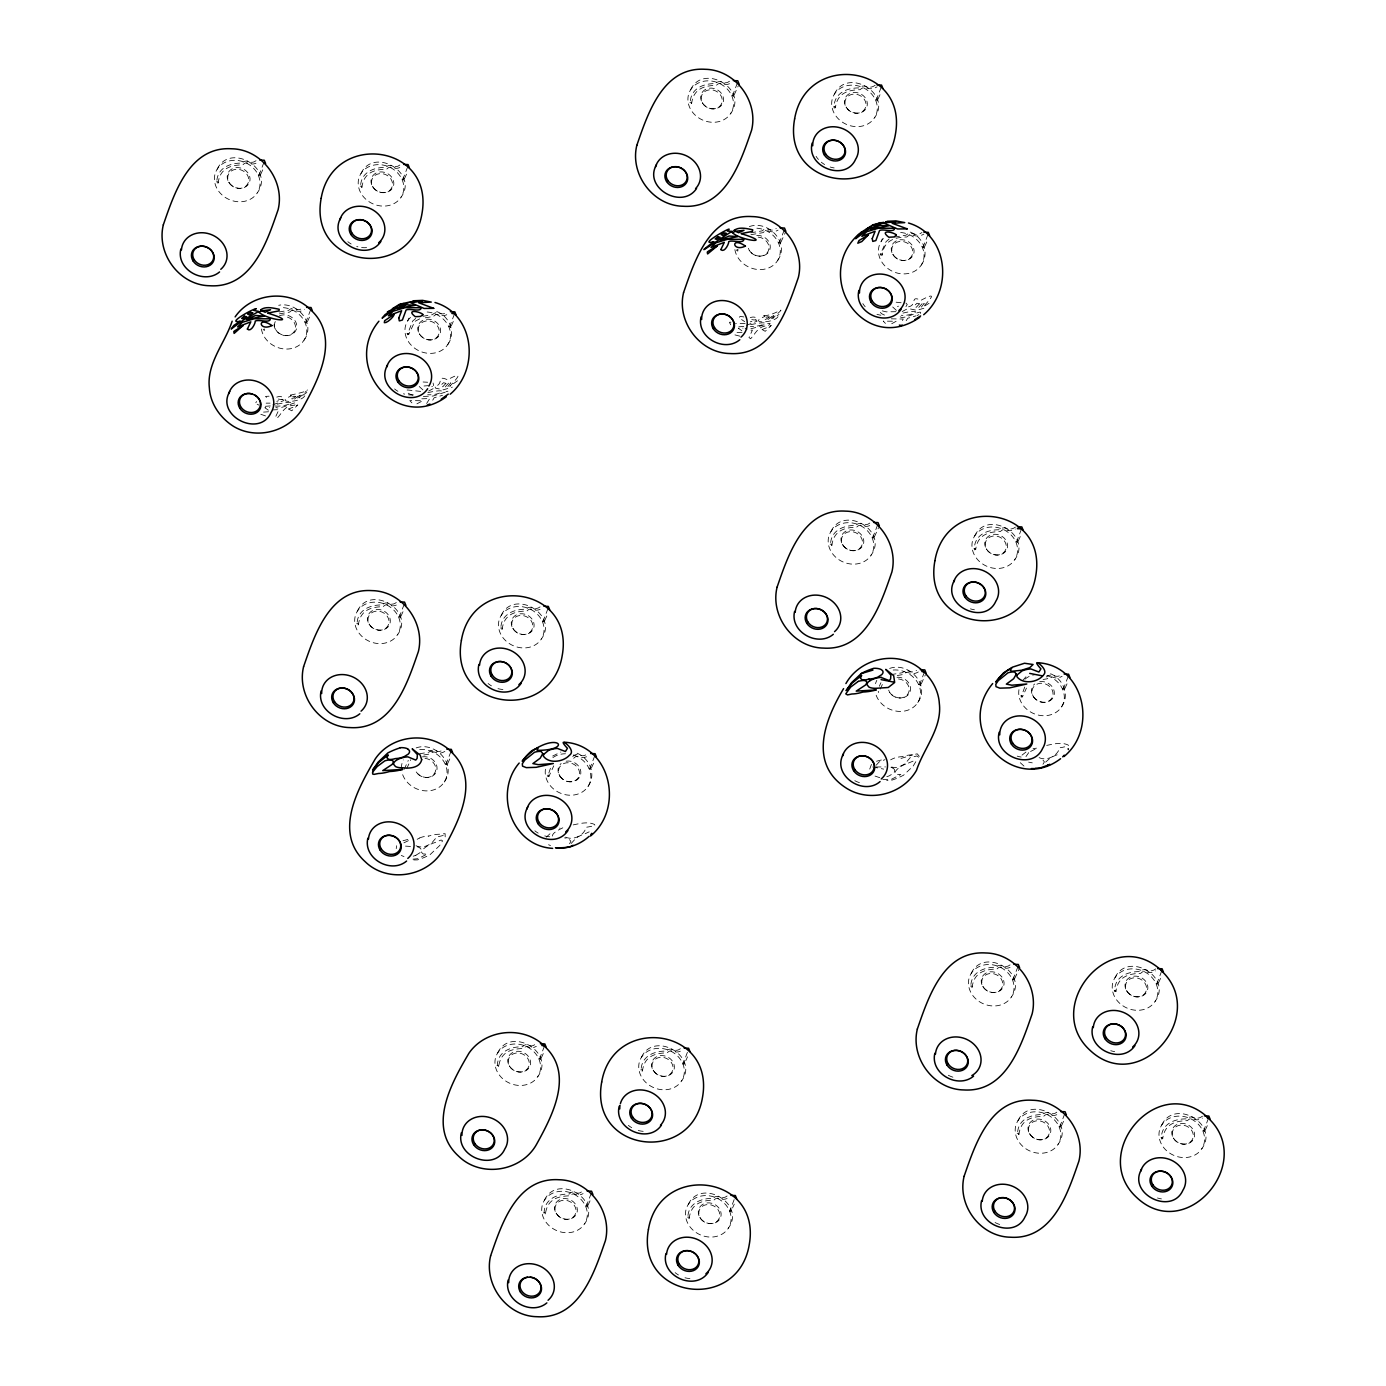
<?xml version="1.0" encoding="UTF-8"?>
<svg xmlns="http://www.w3.org/2000/svg" width="1386" height="1386" viewBox="0 0 1386 1386"><rect width="100%" height="100%" fill="white"/><g stroke="black" fill="none" stroke-linecap="round" stroke-linejoin="round"><path stroke-width="0.75" stroke-dasharray="5 3.75" d="M919.351 756.375L917.237 753.828L912.854 754.746A26.317 9.286 -25.2 0 0 901.818 756.687A11.937 5.18 -9.8 0 0 892.982 758.627L890.644 759.823M552.46 836.07C551.94 830.942 570.893 825.484 559.563 828.204M1025.952 756.6L1028.707 752.65M256.029 160.707C249.861 165.454 247.436 157.692 241.926 163.08C229.366 162.924 216.32 168.486 216.805 183.143L218.156 182.917C219.889 168.538 230.284 165.073 242.845 164.847C248.059 159.477 249.307 167.238 257.813 162.335M218.156 182.917L217.758 181.67L216.407 181.895M263.86 162.56L258.662 176.126L259.996 175.901L263.201 168.832M259.996 175.901L259.598 174.653L258.264 174.879M263.167 329.175L264.31 330.578L264.501 328.95M310.62 309.84L305.405 323.406L306.756 323.181L309.962 316.112M306.756 323.181L306.358 321.933L305.007 322.158M399.809 165.038C393.641 169.785 391.216 162.023 385.724 167.394C373.163 167.256 360.117 172.817 360.585 187.474L361.937 187.249C363.686 172.869 374.064 169.387 386.625 169.179C391.857 163.808 393.087 171.552 401.611 166.649M361.937 187.249L361.538 186.001L360.204 186.209M407.657 166.892L402.442 180.44L403.776 180.215L406.999 173.163M403.776 180.215L403.378 178.967L402.044 179.192M396.292 602.546C390.124 607.293 387.699 599.532 382.207 604.92C369.646 604.764 356.6 610.325 357.086 624.982L358.42 624.757C360.169 610.377 370.547 606.912 383.108 606.687C388.34 601.316 389.57 609.078 398.094 604.175M358.42 624.757L358.021 623.509L356.687 623.735M415.713 318.416L412.578 321.154L407.345 334.754L408.697 334.528L414.83 321.448L419.698 318.832M408.697 334.528L408.298 333.264L406.947 333.489M404.14 604.4L398.925 617.965L400.259 617.74L403.482 610.672M400.259 617.74L399.861 616.493L398.527 616.718M454.4 314.172L449.203 327.72L450.537 327.494L453.742 320.443M450.537 327.494L450.138 326.247L448.804 326.472M450.883 751.68L445.686 765.245L447.02 765.02L450.242 757.951M447.02 765.02L446.621 763.773L445.287 763.998M540.072 606.877C533.905 611.624 531.479 603.863 525.987 609.234C513.426 609.095 500.381 614.656 500.866 629.313L502.2 629.088C503.95 614.708 514.345 611.226 526.888 611.018C532.12 605.647 533.35 613.392 541.874 608.489M502.2 629.088L501.801 627.823L500.467 628.049M547.92 608.731L542.706 622.279L544.04 622.054L547.262 615.003M544.04 622.054L543.659 620.807L542.307 621.032M534.667 1044.715C529.677 1048.544 527.373 1041.458 522.47 1046.759C509.909 1046.603 496.864 1052.165 497.349 1066.822L498.683 1066.596C500.433 1052.217 510.828 1048.752 523.371 1048.526C528.43 1043.19 528.482 1050.675 536.33 1046.343M498.683 1066.596L498.284 1065.349L496.95 1065.574M550.433 768.277L547.626 776.593L548.96 776.368L553.759 765.817M548.96 776.368L548.561 775.103L547.227 775.328M544.403 1046.239L539.189 1059.805L540.54 1059.58L544.559 1050.761M540.54 1059.58L540.142 1058.332L538.79 1058.54M594.681 756.011L589.466 769.559L590.8 769.334L594.022 762.283M590.8 769.334L590.401 768.087L589.067 768.312M581.427 1191.995C576.437 1195.823 574.133 1188.738 569.23 1194.039C556.67 1193.883 543.624 1199.444 544.109 1214.101L545.443 1213.876C547.193 1199.496 557.57 1196.031 570.131 1195.806C575.19 1190.47 575.242 1197.954 583.09 1193.623M545.443 1213.876L545.044 1212.629L543.71 1212.854M729.504 81.237C723.336 85.984 720.911 78.222 715.419 83.593C702.858 83.437 689.812 88.999 690.297 103.655L691.631 103.448C693.381 89.068 703.776 85.585 716.319 85.36C721.552 80.007 722.782 87.751 731.306 82.848M691.631 103.448L691.233 102.183L689.899 102.408M591.164 1193.519L585.949 1207.085L587.283 1206.86L591.302 1198.041M587.283 1206.86L586.884 1205.612L585.55 1205.82M737.352 83.091L732.137 96.639L733.471 96.414L738.305 85.828M733.471 96.414L733.073 95.166L731.739 95.391M680.353 1048.717C674.185 1053.464 671.76 1045.702 666.25 1051.073C653.69 1050.935 640.644 1056.496 641.129 1071.153L642.463 1070.928C644.213 1056.548 654.608 1053.065 667.151 1052.858C672.383 1047.487 673.613 1055.231 682.137 1050.328M642.463 1070.928L642.082 1069.663L640.73 1069.888M784.112 230.371L778.897 243.919L780.231 243.693L785.065 233.108M687.387 1052.32L682.969 1064.119L684.32 1063.894L687.525 1056.842M780.231 243.693L779.833 242.446L778.499 242.671M684.32 1063.894L683.922 1062.646L682.588 1062.871M727.113 1195.997C720.945 1200.744 718.52 1192.982 713.01 1198.353C700.45 1198.214 687.404 1203.776 687.889 1218.433L689.223 1218.207C690.973 1203.828 701.368 1200.345 713.911 1200.12C719.143 1194.767 720.374 1202.511 728.897 1197.608M689.223 1218.207L688.825 1216.943L687.491 1217.168M875.19 85.239C868.017 90.592 865.193 82.606 859.199 87.924C846.638 87.768 833.592 93.33 834.077 107.987L835.411 107.761C837.161 93.382 847.556 89.917 860.1 89.692C865.522 84.321 868.086 92.065 877.113 86.833M835.411 107.761L835.013 106.514L833.679 106.739M734.147 1199.6L729.729 1211.399L731.08 1211.173L734.285 1204.122M731.08 1211.173L730.682 1209.926L729.331 1210.151M881.132 87.405L875.917 100.97L877.269 100.745L881.288 91.909M877.269 100.745L876.87 99.48L875.519 99.705M869.784 523.076C863.617 527.823 861.191 520.062 855.682 525.433C843.121 525.277 830.075 530.838 830.56 545.495L831.895 545.27C833.644 530.907 844.039 527.425 856.583 527.2C861.815 521.846 863.045 529.591 871.569 524.688M831.895 545.27L831.496 544.022L830.162 544.248M889.188 238.929L886.07 241.666L880.439 254.019L880.838 255.267L882.172 255.041C883.921 240.662 894.317 237.179 906.86 236.971C912.283 231.601 914.847 239.345 923.873 234.113M882.172 255.041L881.773 253.794L880.439 254.019M877.615 524.93L872.4 538.478L873.752 538.253L878.568 527.668M873.752 538.253L873.353 537.006L872.019 537.231M927.892 234.684L922.678 248.25L924.012 248.025L928.031 239.189M924.012 248.025L923.613 246.76L922.279 246.985M878.655 692.55L878.256 691.302M924.375 672.21L919.161 685.758L920.512 685.533L925.328 674.947M920.512 685.533L920.113 684.286L918.762 684.511M1015.47 527.078C1008.28 532.432 1005.474 524.445 999.462 529.764C986.901 529.608 973.873 535.169 974.341 549.826L975.692 549.601C977.425 535.221 987.82 531.739 1000.38 531.531C1005.595 526.16 1006.842 533.922 1015.349 529.019M975.692 549.601L975.294 548.354L973.942 548.579M1021.395 529.244L1016.198 542.81L1017.532 542.584L1021.551 533.749M1017.532 542.584L1017.133 541.32L1015.799 541.545M1010.048 964.916C1003.88 969.663 1001.454 961.901 995.945 967.272C983.402 967.116 970.356 972.677 970.824 987.334L972.175 987.109C973.925 972.747 984.303 969.264 996.863 969.039C1002.095 963.686 1003.325 971.43 1011.849 966.527M972.175 987.109L971.777 985.862L970.443 986.087M1024.722 687.04L1021.101 697.106L1022.435 696.881L1026.454 688.097M1022.435 696.881L1022.036 695.633L1020.702 695.859M1017.896 966.77L1012.681 980.318L1014.015 980.093L1018.831 969.507M1014.015 980.093L1013.616 978.845L1012.282 979.07M1068.156 676.524L1062.941 690.089L1064.292 689.864L1068.311 681.028M1064.292 689.864L1063.894 688.599L1062.56 688.825M1056.808 1112.196C1050.64 1116.943 1048.214 1109.181 1042.705 1114.552C1030.145 1114.396 1017.099 1119.957 1017.584 1134.614L1018.935 1134.389C1020.668 1120.027 1031.063 1116.544 1043.623 1116.319C1048.838 1110.966 1050.068 1118.71 1058.592 1113.807M1018.935 1134.389L1018.537 1133.142L1017.185 1133.367M1064.639 1114.049L1059.441 1127.598L1060.775 1127.372L1064.794 1118.554M1060.775 1127.372L1060.377 1126.125L1059.043 1126.35M1155.733 968.918C1148.544 974.271 1145.737 966.285 1139.742 971.603C1127.182 971.447 1114.136 977.009 1114.621 991.666L1115.955 991.44C1117.705 977.061 1128.083 973.578 1140.643 973.37C1145.875 968 1147.106 975.761 1155.629 970.858M1115.955 991.44L1115.557 990.193L1114.223 990.418M1161.676 971.084L1156.461 984.649L1157.795 984.424L1161.018 977.355M1157.795 984.424L1157.397 983.159L1156.063 983.384M1202.494 1116.198C1195.304 1121.551 1192.497 1113.564 1186.503 1118.883C1173.942 1118.727 1160.896 1124.289 1161.364 1138.945L1162.715 1138.72C1164.465 1124.341 1174.843 1120.858 1187.404 1120.65C1192.636 1115.28 1193.866 1123.041 1202.39 1118.138M1162.715 1138.72L1162.317 1137.473L1160.983 1137.698M1208.436 1118.363L1203.221 1131.929L1204.555 1131.704L1207.778 1124.635M1204.555 1131.704L1204.157 1130.439L1202.823 1130.664M433.575 385.672L433.108 383.056M396.604 845.737L396.223 848.63M571.119 843.485L576.368 837.837A11.937 4.21 -25.2 0 1 584.597 833.991L589.171 831.843M217.169 169.213C229.608 142.186 275.312 168.33 257.276 192.897A23.337 20.166 24.5 0 1 217.758 189.882A23.337 20.166 24.5 0 1 236.625 160.378A23.337 20.166 24.5 0 1 257.276 192.897M360.949 173.527C373.406 146.518 419.092 172.661 401.056 197.21A23.337 20.166 24.5 0 1 361.555 194.213A23.337 20.166 24.5 0 1 380.405 164.709A23.337 20.166 24.5 0 1 401.056 197.21M304.036 340.176C316.181 323.492 297.297 301.334 278.69 305.301M290.436 395.114C294.906 394.144 307.38 391.528 307.432 389.934M407.709 320.807L408.905 318.191M447.817 344.49C456.306 332.779 449.445 315.713 436.14 311.348M357.432 611.053C369.889 584.026 415.575 610.169 397.539 634.736A23.337 20.166 24.5 0 1 358.038 631.721A23.337 20.166 24.5 0 1 376.888 602.217A23.337 20.166 24.5 0 1 397.539 634.736M690.644 89.726C703.1 62.717 748.786 88.86 730.751 113.409A23.337 20.166 24.5 0 1 691.25 110.395A23.337 20.166 24.5 0 1 710.1 80.908A23.337 20.166 24.5 0 1 730.751 113.409M404.244 769.247L408.264 760.429M406.774 768.52L410.776 759.736M501.212 615.367C513.669 588.357 559.355 614.5 541.32 639.05A23.337 20.166 24.5 0 1 501.819 636.053A23.337 20.166 24.5 0 1 520.668 606.548A23.337 20.166 24.5 0 1 541.32 639.05M444.3 782.016C457.484 764.015 434.442 740.349 415.332 748.232M729.382 322.332L730.734 324.792M834.441 94.057C846.881 67.03 892.584 93.174 874.549 117.741A23.337 20.166 24.5 0 1 835.03 114.726A23.337 20.166 24.5 0 1 853.897 85.222A23.337 20.166 24.5 0 1 874.549 117.741M777.511 260.689C790.696 242.706 767.653 219.023 748.544 226.906M763.911 315.627C775.848 315.765 790.488 301.594 772.608 318.399L779.001 314.483M588.08 786.33C597.141 773.856 588.703 756.184 574.549 752.355M497.713 1052.892C510.152 1025.865 555.855 1052.009 537.82 1076.575A23.337 20.166 24.5 0 1 498.302 1073.561A23.337 20.166 24.5 0 1 517.169 1044.056A23.337 20.166 24.5 0 1 537.82 1076.575M881.184 241.337L882.38 238.721M921.292 265.021C929.798 253.291 922.92 236.244 909.614 231.86M830.924 531.566C843.364 504.556 889.067 530.699 871.032 555.249A23.337 20.166 24.5 0 1 831.513 552.234A23.337 20.166 24.5 0 1 850.38 522.747A23.337 20.166 24.5 0 1 871.032 555.249M544.455 1200.172C556.912 1173.145 602.598 1199.288 584.563 1223.855A23.337 20.166 24.5 0 1 545.062 1220.841A23.337 20.166 24.5 0 1 563.911 1191.336A23.337 20.166 24.5 0 1 584.563 1223.855M641.493 1057.206C653.932 1030.196 699.635 1056.34 681.6 1080.889A23.337 20.166 24.5 0 1 642.082 1077.892A23.337 20.166 24.5 0 1 660.949 1048.388A23.337 20.166 24.5 0 1 681.6 1080.889M879.33 686.243L880.942 682.709M880.266 689.05L883.471 682.016M974.705 535.897C987.144 508.87 1032.847 535.013 1014.812 559.58A23.337 20.166 24.5 0 1 975.294 556.566A23.337 20.166 24.5 0 1 994.16 527.061A23.337 20.166 24.5 0 1 1014.812 559.58M688.253 1204.486C700.692 1177.476 746.396 1203.62 728.36 1228.169A23.337 20.166 24.5 0 1 688.842 1225.172A23.337 20.166 24.5 0 1 707.709 1195.668A23.337 20.166 24.5 0 1 728.36 1228.169M917.775 702.529C930.976 684.545 907.917 660.862 888.807 668.745M1061.572 706.86C1070.633 694.386 1062.196 676.715 1048.041 672.886M971.188 973.405C983.644 946.395 1029.33 972.539 1011.295 997.088A23.337 20.166 24.5 0 1 971.794 994.074A23.337 20.166 24.5 0 1 990.643 964.587A23.337 20.166 24.5 0 1 1011.295 997.088M1017.948 1120.685C1030.387 1093.675 1076.09 1119.819 1058.055 1144.368A23.337 20.166 24.5 0 1 1018.537 1141.354A23.337 20.166 24.5 0 1 1037.404 1111.867A23.337 20.166 24.5 0 1 1058.055 1144.368M1114.968 977.736C1127.424 950.709 1173.11 976.853 1155.075 1001.42A23.337 20.166 24.5 0 1 1115.574 998.405A23.337 20.166 24.5 0 1 1134.424 968.901A23.337 20.166 24.5 0 1 1155.075 1001.42M1161.728 1125.016C1174.185 1097.989 1219.871 1124.133 1201.835 1148.699A23.337 20.166 24.5 0 1 1162.334 1145.685A23.337 20.166 24.5 0 1 1181.184 1116.18A23.337 20.166 24.5 0 1 1201.835 1148.699M902.459 320.564L903.239 319.04L889.968 318.797M876.298 765.107L879.244 761.85L884.996 759.667M1045.668 762.109L1049.843 758.35A11.937 4.21 -25.2 0 1 1058.072 754.504L1060.567 753.308M426.645 403.465L429.747 398.527L418.174 398.943M432.709 400.19L434.216 397.747L442.481 395.322M906.184 320.703L907.709 318.26L915.973 315.852M546.257 837.179L552.46 831.513M871.465 764.396L869.698 769.143M304.781 395.824C300.883 403.101 272.574 403.343 291.51 395.859L290.419 395.131M457.484 380.786L449.774 386.296C455.821 379.591 465.765 369.819 447.47 379.799C436.053 374.411 444.265 384.528 434.84 386.365L435.585 388.167L443.329 389.812L452.338 387.162M306.843 392.429L299.116 397.886L306.393 391.043M1022.66 680.561L1026.16 676.541M569.507 843.762L570.893 841.354L569.022 839.067A11.937 5.18 -9.8 0 0 564.518 837.889M1042.982 764.275L1044.386 761.867L1042.515 759.58A11.937 5.18 -9.8 0 0 1040.522 758.835M920.495 313.444C922.868 308.42 904.226 320.149 900.155 316.822M1030.578 751.472L1037.49 747.99L1033.055 748.717M403.898 842.844L411.521 839.154M572.747 756.513C578.239 751.143 580.665 758.904 586.832 754.157M573.648 758.298C578.88 752.927 580.11 760.671 588.634 755.768M1046.222 677.044C1052.217 671.725 1055.041 679.712 1062.213 674.358M777.996 316.666C773.804 323.596 746.24 323.77 765.003 316.389L763.911 315.644M1025.952 752.044L1021.118 755.855M929.018 303.343L923.249 306.826C928.932 300.312 939.517 290.246 920.962 300.312C909.528 294.923 917.757 305.041 908.315 306.878L909.06 308.697L916.822 310.325L925.831 307.675M445.252 392.169L433.038 396.049L420.322 396.552M737.248 249.324L736.572 250.364L737.802 251.091L737.993 249.463M552.668 756.028L560.932 752.009M917.116 315.61L918.849 314.639M446.101 391.632L447.955 391.233M891.735 323.718L896.136 321.275L883.298 321.119L885.429 323.423M417.169 839.292L419.49 838.097M415.904 855.249L419.975 852.702A11.694 5.076 -9.8 0 0 420.686 848.665L419.369 847.626A11.694 5.076 -9.8 0 0 417.429 846.881M416.909 403.846L422.661 400.762L409.806 400.589L411.937 402.893M256.514 401.507L255.838 402.754M739.795 336.14L733.627 334.563M428.707 391.025L433.87 388.271L433.679 386.573L431.774 386.399M902.182 311.555L907.362 308.783L906.392 306.86M573.215 824.895C580.058 823.457 587.993 821.396 594.559 824.445L595.512 826.974M1046.707 745.408C1053.551 743.987 1061.485 741.908 1068.052 744.975L1068.866 746.188M272.869 404.851L283.489 400.693C283.853 397.505 278.084 401.178 276.819 401.334M746.361 325.363L756.981 321.223C757.328 318.035 751.576 321.708 750.311 321.847M905.942 306.618L907.241 304.522L905.907 303.014M403.014 840.73L410.551 838.755M876.506 761.243L884.043 759.285M901.021 758.419L912.802 754.868M268.537 411.763L262.976 412.144M742.03 332.293L736.451 332.675M908.419 763.062L914.621 760.516L916.025 761.347L913.201 766.042L903.516 775.224A26.317 9.286 -25.2 0 1 891.007 780.422A26.317 11.4 -9.8 0 1 886.693 780.422M270.305 405.925L263.028 406.496M743.78 326.438L736.52 327.027M279.175 311.954L288.686 310.36C294.196 304.972 296.621 312.734 302.789 307.987M750.762 232.796L762.179 230.873C767.671 225.502 770.096 233.264 776.264 228.517M279.487 313.825L289.587 312.127C294.82 306.756 296.05 314.518 304.574 309.615M750.952 234.684L763.08 232.64C768.312 227.287 769.542 235.031 778.066 230.128M422.973 316.285L432.467 314.674C437.976 309.303 440.401 317.065 446.569 312.318M894.542 237.11L905.959 235.204C911.953 229.885 914.76 237.872 921.95 232.519M425.294 317.81L433.385 316.458C438.6 311.088 439.847 318.832 448.354 313.929M419.456 753.793L428.95 752.2C434.459 746.811 436.885 754.573 443.052 749.826M891.025 674.635L902.442 672.712C907.934 667.342 910.359 675.103 916.527 670.356M423.804 754.989L429.868 753.967C435.083 748.596 436.33 756.358 444.837 751.455M897.279 675.502L903.343 674.48C908.575 669.126 909.805 676.87 918.329 671.967M1043.086 679.486L1047.123 678.811C1052.355 673.44 1053.585 681.202 1062.109 676.299M895.928 311.694L886.156 311.85L880.647 310.464C878.135 313.461 885.585 315.506 887.317 315.939M876.039 766.995L885.463 766.908M745.114 323.527L735.481 323.371M412.976 859.147L418.07 858.679L427.356 853.967L423.232 854.019L421.587 852.425A11.694 4.123 -25.2 0 1 424.514 848.024L426.715 846.396A11.694 4.123 -25.2 0 1 434.771 842.619L441.146 839.985L442.55 840.817L439.709 845.529L429.92 854.781A26.317 9.286 -25.2 0 1 417.515 859.892A26.317 11.4 -9.8 0 1 413.219 859.909M272.505 409.909L278.95 409.615L275.502 417.065L277.148 418.226C282.415 412.647 284.632 405.284 294.56 405.214C302.2 397.487 279.972 410.776 275.866 407.38M902.979 313.08C926.073 307.692 912.196 316.51 901.195 315.263M750.675 324.671C775.069 319.456 762.958 326.957 750.432 326.472M427.858 392.636C451.871 387.266 440.731 395.495 427.702 394.733M277.183 404.158C303.638 398.666 286.954 407.224 275.121 406.011M901.108 302.754L893.45 301.905M898.475 306.185L897.487 306.531M750.242 317.602C757.051 315.159 759.736 321.517 751.784 319.594M751.004 330.197L752.425 330.128L748.994 337.578L750.64 338.738C755.907 333.16 758.107 325.814 768.052 325.727C778.274 317.55 747.054 333.16 745.114 328.084M427.633 382.241L423.111 381.999M276.767 397.089C283.576 394.629 286.261 400.987 278.309 399.064M420.668 391.406L407.172 389.934C404.643 392.948 412.092 394.993 413.842 395.426M265.523 415.939L260.152 414.033M428.361 385.637L424.012 386.001M266.129 403.153L270.062 403.135M405.509 846.118L411.157 846.482M882.778 779.59L891.562 779.192L900.848 774.497L896.725 774.531L895.079 772.955A11.694 4.123 -25.2 0 1 898.007 768.537L900.19 766.908A11.694 4.123 -25.2 0 1 908.246 763.149M741.839 330.717L738.322 328.222L743 328.153M268.347 410.204L264.847 407.692L269.508 407.64M743.901 316.961L740.141 316.32L739.033 317.758L744.663 321.656M269.075 396.188L265.488 396.413L268.624 399.22M1028.62 762.144L1032.275 762.854M872.695 766.96L883.679 769.109M879.764 777.685L874.739 775.969M401.247 855.457L404.002 856.565M1023.977 766.077L1019.49 761.971M548.579 844.75L550.485 845.564M1039.136 757.64C1046.586 761.295 1058.003 755.907 1059.51 747.816L1062.629 747.314A19.213 6.185 -41.8 0 1 1064.708 746.846M565.661 837.109C573.094 840.782 584.528 835.377 586.035 827.286L589.137 826.801A19.213 6.185 -41.8 0 1 594.178 827.026M730.006 322.02L730.907 322.47M258.939 405.128L257.138 404.192M892.861 768.139L894.178 769.178A11.694 5.076 -9.8 0 1 893.45 773.215L889.379 775.762A11.937 5.18 -9.8 0 1 886.624 776.732M896.378 310.395L892.255 306.583M422.903 389.882L418.763 386.07M846.153 107.242A11.677 10.1 24.5 0 0 865.938 108.749A11.677 10.1 24.5 0 0 855.595 92.464A11.677 10.1 24.5 0 0 846.153 107.242L846.534 107.744A10.742 9.286 24.5 0 0 864.743 109.13A10.742 9.286 24.5 0 0 855.231 94.144A10.742 9.286 24.5 0 0 846.534 107.744M892.913 254.522A11.677 10.1 24.5 0 0 912.698 256.029A11.677 10.1 24.5 0 0 902.355 239.743A11.677 10.1 24.5 0 0 892.913 254.522L893.294 255.024A10.742 9.286 24.5 0 0 911.503 256.41A10.742 9.286 24.5 0 0 901.974 241.424A10.742 9.286 24.5 0 0 893.294 255.024M702.373 102.91A11.677 10.1 24.5 0 0 722.158 104.418A11.677 10.1 24.5 0 0 711.815 88.132A11.677 10.1 24.5 0 0 702.373 102.91L702.754 103.413A10.742 9.286 24.5 0 0 720.963 104.799A10.742 9.286 24.5 0 0 711.434 89.83A10.742 9.286 24.5 0 0 702.754 103.413M986.416 549.081A11.677 10.1 24.5 0 0 1006.201 550.588A11.677 10.1 24.5 0 0 995.858 534.303A11.677 10.1 24.5 0 0 986.416 549.081L986.815 549.584A10.742 9.286 24.5 0 0 1005.006 550.97A10.742 9.286 24.5 0 0 995.495 535.984A10.742 9.286 24.5 0 0 986.815 549.584M749.514 250.693L749.116 250.19A11.677 10.1 24.5 0 0 763.963 255.526A11.677 10.1 24.5 0 0 769.49 243.052A11.677 10.1 24.5 0 0 755.613 235.551M1033.176 696.361L1033.558 696.863A10.742 9.286 24.5 0 0 1051.766 698.249A10.742 9.286 24.5 0 0 1042.255 683.263A10.742 9.286 24.5 0 0 1033.558 696.863M842.636 544.75A11.677 10.1 24.5 0 0 862.421 546.257A11.677 10.1 24.5 0 0 852.078 529.972A11.677 10.1 24.5 0 0 842.636 544.75L843.017 545.252A10.742 9.286 24.5 0 0 861.226 546.638A10.742 9.286 24.5 0 0 851.714 531.67A10.742 9.286 24.5 0 0 843.017 545.252M1126.679 990.921A11.677 10.1 24.5 0 0 1146.482 992.428A11.677 10.1 24.5 0 0 1136.139 976.142A11.677 10.1 24.5 0 0 1126.679 990.921L1127.078 991.423A10.742 9.286 24.5 0 0 1145.286 992.809A10.742 9.286 24.5 0 0 1135.758 977.823A10.742 9.286 24.5 0 0 1127.078 991.423M889.777 692.532L889.396 692.03A11.677 10.1 24.5 0 0 904.226 697.366A11.677 10.1 24.5 0 0 909.77 684.892A11.677 10.1 24.5 0 0 895.893 677.39M1173.44 1138.201A11.677 10.1 24.5 0 0 1193.225 1139.708A11.677 10.1 24.5 0 0 1182.882 1123.422A11.677 10.1 24.5 0 0 1173.44 1138.201L1173.838 1138.703A10.742 9.286 24.5 0 0 1192.029 1140.089A10.742 9.286 24.5 0 0 1182.518 1125.103A10.742 9.286 24.5 0 0 1173.838 1138.703M372.661 186.712A11.677 10.1 24.5 0 0 392.446 188.219A11.677 10.1 24.5 0 0 382.103 171.933A11.677 10.1 24.5 0 0 372.661 186.712L373.059 187.214A10.742 9.286 24.5 0 0 391.25 188.6A10.742 9.286 24.5 0 0 381.739 173.631A10.742 9.286 24.5 0 0 373.059 187.214M982.899 986.589A11.677 10.1 24.5 0 0 1002.684 988.097A11.677 10.1 24.5 0 0 992.341 971.811A11.677 10.1 24.5 0 0 982.899 986.589L983.298 987.092A10.742 9.286 24.5 0 0 1001.489 988.478A10.742 9.286 24.5 0 0 991.978 973.509A10.742 9.286 24.5 0 0 983.298 987.092M419.421 333.991A11.677 10.1 24.5 0 0 439.206 335.499A11.677 10.1 24.5 0 0 428.863 319.213A11.677 10.1 24.5 0 0 419.421 333.991L419.819 334.494A10.742 9.286 24.5 0 0 438.011 335.88A10.742 9.286 24.5 0 0 428.499 320.911A10.742 9.286 24.5 0 0 419.819 334.494M1029.659 1133.869A11.677 10.1 24.5 0 0 1049.445 1135.377A11.677 10.1 24.5 0 0 1039.102 1119.091A11.677 10.1 24.5 0 0 1029.659 1133.869L1030.041 1134.372A10.742 9.286 24.5 0 0 1048.249 1135.758A10.742 9.286 24.5 0 0 1038.738 1120.789A10.742 9.286 24.5 0 0 1030.041 1134.372M228.881 182.398A11.677 10.1 24.5 0 0 248.666 183.905A11.677 10.1 24.5 0 0 238.323 167.619A11.677 10.1 24.5 0 0 228.881 182.398L229.262 182.9A10.742 9.286 24.5 0 0 247.47 184.286A10.742 9.286 24.5 0 0 237.959 169.3A10.742 9.286 24.5 0 0 229.262 182.9M512.941 628.551A11.677 10.1 24.5 0 0 532.726 630.058A11.677 10.1 24.5 0 0 522.383 613.773A11.677 10.1 24.5 0 0 512.941 628.551L513.322 629.053A10.742 9.286 24.5 0 0 531.531 630.439A10.742 9.286 24.5 0 0 522.02 615.471A10.742 9.286 24.5 0 0 513.322 629.053M559.684 775.831L560.083 776.333A10.742 9.286 24.5 0 0 578.291 777.719A10.742 9.286 24.5 0 0 568.762 762.75A10.742 9.286 24.5 0 0 560.083 776.333M369.144 624.237A11.677 10.1 24.5 0 0 388.929 625.744A11.677 10.1 24.5 0 0 378.586 609.459A11.677 10.1 24.5 0 0 369.144 624.237L369.542 624.74A10.742 9.286 24.5 0 0 387.751 626.125A10.742 9.286 24.5 0 0 378.222 611.139A10.742 9.286 24.5 0 0 369.542 624.74M653.204 1070.39A11.677 10.1 24.5 0 0 672.99 1071.898A11.677 10.1 24.5 0 0 662.647 1055.612A11.677 10.1 24.5 0 0 653.204 1070.39L653.586 1070.893A10.742 9.286 24.5 0 0 671.794 1072.279A10.742 9.286 24.5 0 0 662.283 1057.31A10.742 9.286 24.5 0 0 653.586 1070.893M699.965 1217.67A11.677 10.1 24.5 0 0 719.75 1219.178A11.677 10.1 24.5 0 0 709.407 1202.892A11.677 10.1 24.5 0 0 699.965 1217.67L700.346 1218.173A10.742 9.286 24.5 0 0 718.554 1219.559A10.742 9.286 24.5 0 0 709.043 1204.59A10.742 9.286 24.5 0 0 700.346 1218.173M509.424 1066.077A11.677 10.1 24.5 0 0 529.209 1067.584A11.677 10.1 24.5 0 0 518.866 1051.298A11.677 10.1 24.5 0 0 509.424 1066.077L509.805 1066.579A10.742 9.286 24.5 0 0 528.014 1067.965A10.742 9.286 24.5 0 0 518.503 1052.979A10.742 9.286 24.5 0 0 509.805 1066.579M556.184 1213.356A11.677 10.1 24.5 0 0 575.97 1214.864A11.677 10.1 24.5 0 0 565.627 1198.578A11.677 10.1 24.5 0 0 556.184 1213.356L556.566 1213.859A10.742 9.286 24.5 0 0 574.774 1215.245A10.742 9.286 24.5 0 0 565.245 1200.259A10.742 9.286 24.5 0 0 556.566 1213.859M918.52 757.206L916.978 755.942L910.255 757.588L905.127 763.617A11.937 4.21 -25.2 0 1 896.898 767.48A11.937 5.18 -9.8 0 1 891.493 766.995M689.933 1278.602A23.337 20.166 24.5 0 1 684.008 1277.459M678.447 1274.964A23.337 20.166 24.5 0 1 675.138 1272.643M1021.17 757.051A23.337 20.166 24.5 0 1 1017.22 756.132M1046.846 675.502A23.337 20.166 24.5 0 1 1063.842 701.472A23.337 20.166 24.5 0 1 1037.49 714.899A23.337 20.166 24.5 0 1 1018.953 689.708M1024.964 679.175A23.337 20.166 24.5 0 1 1035.03 674.601M1039.673 681.704A11.677 10.1 24.5 0 1 1054.33 693.693A11.677 10.1 24.5 0 1 1038.357 700.952A11.677 10.1 24.5 0 1 1034.632 683.991M880.89 315.211A23.337 20.166 24.5 0 1 876.957 314.293M865.193 306.739A23.337 20.166 24.5 0 1 862.837 303.603M900.64 232.501A23.337 20.166 24.5 0 1 923.578 259.632A23.337 20.166 24.5 0 1 891.544 270.859A23.337 20.166 24.5 0 1 883.384 238.548M549.67 836.763A23.337 20.166 24.5 0 1 543.745 835.619M538.184 833.125A23.337 20.166 24.5 0 1 534.857 830.803M573.354 754.972A23.337 20.166 24.5 0 1 590.367 780.959A23.337 20.166 24.5 0 1 563.998 794.386A23.337 20.166 24.5 0 1 545.46 769.195M552.91 757.553A23.337 20.166 24.5 0 1 565.453 753.759M566.181 761.191A11.677 10.1 24.5 0 1 580.838 773.18A11.677 10.1 24.5 0 1 564.882 780.422A11.677 10.1 24.5 0 1 561.139 763.478M756.86 228.188A23.337 20.166 24.5 0 1 780.249 249.982A23.337 20.166 24.5 0 1 759.372 269.594A23.337 20.166 24.5 0 1 734.788 248.926M758.194 237.11A10.742 9.286 24.5 0 1 768.918 246.587A10.742 9.286 24.5 0 1 760.567 256.15A10.742 9.286 24.5 0 1 748.388 248.319M283.385 307.657A23.337 20.166 24.5 0 1 306.756 329.47A23.337 20.166 24.5 0 1 285.897 349.064A23.337 20.166 24.5 0 1 261.313 328.395M287.439 317.117A10.742 9.286 24.5 0 1 294.958 330.111A10.742 9.286 24.5 0 1 280.804 334.407A10.742 9.286 24.5 0 1 275.745 320.651M279.418 315.852A11.677 10.1 24.5 0 1 296.344 323.406A11.677 10.1 24.5 0 1 285.672 335.603A11.677 10.1 24.5 0 1 274.272 321.725M413.357 394.906A23.337 20.166 24.5 0 1 403.482 393.78M397.921 391.285A23.337 20.166 24.5 0 1 394.594 388.964M427.165 311.989A23.337 20.166 24.5 0 1 449.948 339.674A23.337 20.166 24.5 0 1 416.874 349.688A23.337 20.166 24.5 0 1 411.209 316.805M419.698 749.514A23.337 20.166 24.5 0 1 446.465 767.688A23.337 20.166 24.5 0 1 430.093 790.678A23.337 20.166 24.5 0 1 402.373 773.838M401.438 768.433A23.337 20.166 24.5 0 1 403.326 759.857M416.025 845.72A11.937 5.18 -9.8 0 0 423.423 846.95A11.937 4.21 -25.2 0 0 431.652 843.104L436.763 837.057L443.485 835.411L445.201 837.577L445.114 833.662L439.293 834.233A26.317 9.286 -25.2 0 0 428.326 836.174M419.56 837.958A11.937 5.18 -9.8 0 1 428.395 836.035M415.904 855.249A11.694 5.076 -9.8 0 1 413.201 856.184M424.982 758.419A10.742 9.286 24.5 0 1 434.494 773.405A10.742 9.286 24.5 0 1 416.302 772.019L415.904 771.517A11.677 10.1 24.5 0 0 430.751 776.836A11.677 10.1 24.5 0 0 436.278 764.362A11.677 10.1 24.5 0 0 422.401 756.86M859.407 782.622A23.337 20.166 24.5 0 1 853.845 780.145M893.173 670.027A23.337 20.166 24.5 0 1 919.94 688.201A23.337 20.166 24.5 0 1 903.568 711.209A23.337 20.166 24.5 0 1 875.848 694.369M875.536 683.662A23.337 20.166 24.5 0 1 876.801 680.37M890.938 767.238A11.937 5.18 -9.8 0 1 892.93 768M898.475 678.949A10.742 9.286 24.5 0 1 909.181 688.426A10.742 9.286 24.5 0 1 900.848 697.99A10.742 9.286 24.5 0 1 888.669 690.159M999.67 1224.462A23.337 20.166 24.5 0 1 994.108 1221.984M952.91 1077.182A23.337 20.166 24.5 0 1 947.348 1074.704M1161.433 1198.89A23.337 20.166 24.5 0 1 1157.501 1197.972M643.173 1131.322A23.337 20.166 24.5 0 1 637.265 1130.179M631.704 1127.684A23.337 20.166 24.5 0 1 628.378 1125.363M1114.673 1051.61A23.337 20.166 24.5 0 1 1110.74 1050.692M974.41 609.771A23.337 20.166 24.5 0 1 970.477 608.852M366.597 247.626A23.337 20.166 24.5 0 1 356.722 246.5M351.16 244.005A23.337 20.166 24.5 0 1 347.834 241.684M502.91 689.483A23.337 20.166 24.5 0 1 496.985 688.34M491.424 685.845A23.337 20.166 24.5 0 1 488.115 683.523M834.147 167.931A23.337 20.166 24.5 0 1 830.197 167.013M824.635 164.536A23.337 20.166 24.5 0 1 821.326 162.214M818.45 159.459A23.337 20.166 24.5 0 1 816.077 156.323M288.652 409.009L291.718 410.81L297.799 404.92A4.123 1.022 -39.4 0 0 295.668 406.167L288.652 409.009M762.144 329.539L765.211 331.323L771.292 325.45A4.123 1.022 -39.4 0 0 769.143 326.68L762.144 329.539M448.614 383.16L444.941 387.3L447.418 387.179L450.762 382.848L448.614 383.16M922.088 303.69L918.433 307.813L920.893 307.692L924.237 303.378L922.088 303.69M298.336 395.928L294.369 399.116L296.795 398.873L300.346 395.183L298.336 395.928M771.811 316.441L767.861 319.629L770.287 319.404L773.821 315.696L771.811 316.441M445.928 383.368L442.723 386.833L440.679 385.412L443.555 382.709L445.928 383.368M919.403 303.88L916.198 307.346L914.171 305.925L917.047 303.222L919.403 303.88M295.738 396.413L292.255 398.96L290.454 398.302L293.537 396.257L295.738 396.413M769.23 316.944L765.73 319.49L763.929 318.815L767.03 316.788L769.23 316.944"/><path stroke-width="1.5" d="M180.838 249.064C175.849 269.456 204.019 285.152 219.577 271.933M321.102 690.904C316.129 711.295 344.3 726.992 359.84 713.773M367.862 838.183C362.889 858.575 391.043 874.271 406.6 861.053M478.932 664.414C473.215 687.023 508.177 702.702 521.171 683.281M461.382 1132.743C455.058 1156.634 494.559 1172.002 504.816 1148.994A23.337 20.166 24.5 0 0 490.09 1117.636A23.337 20.166 24.5 0 0 461.954 1135.411M508.125 1280.023C503.153 1300.415 531.323 1316.111 546.864 1302.892M701.073 316.857C696.101 337.248 724.272 352.945 739.812 339.726M619.195 1106.253C613.478 1128.862 648.457 1144.541 661.451 1125.12M665.956 1253.533C660.238 1276.142 695.2 1291.821 708.194 1272.4M812.144 143.087C805.838 166.978 845.321 182.346 855.578 159.338A23.337 20.166 24.5 0 0 840.852 127.98A23.337 20.166 24.5 0 0 812.716 145.755M794.594 611.417C789.604 631.808 817.775 647.505 833.332 634.286M858.904 290.367C853.187 312.976 888.149 328.655 901.143 309.234M934.857 1053.256C929.885 1073.648 958.055 1089.344 973.596 1076.125M999.167 732.206C992.861 756.098 1032.345 771.465 1042.601 748.457A23.337 20.166 24.5 0 0 1027.875 717.099A23.337 20.166 24.5 0 0 999.739 734.875M981.617 1200.536C975.311 1224.427 1014.795 1239.794 1025.051 1216.787A23.337 20.166 24.5 0 0 1011.278 1185.758A23.337 20.166 24.5 0 0 982.224 1201.419M1092.688 1026.766C1086.97 1049.375 1121.932 1065.054 1134.926 1045.633M450.935 751.697L451.16 751.662C430.128 730.751 392.082 734.32 375.398 758.714C358.298 787.872 332.969 832.466 365.072 861.59C387.474 883.714 428.031 876.922 443.07 849.722C458.853 821.136 481.288 778.741 450.415 751.177M544.455 1046.257L544.681 1046.222C523.631 1025.311 485.602 1028.88 468.901 1053.273C451.801 1082.431 426.49 1127.026 458.593 1156.149C480.994 1178.273 521.534 1171.482 536.573 1144.282C552.373 1115.695 574.809 1073.284 543.918 1045.737L541.839 1045.512M1161.728 971.084L1161.953 971.066C1112.456 923.197 1041.302 1005.526 1089.898 1050.172C1139.483 1097.106 1209.476 1014.708 1161.191 970.581M1208.471 1118.363L1208.696 1118.346C1159.216 1070.477 1088.062 1152.805 1136.659 1197.452C1186.225 1244.385 1256.236 1161.988 1207.951 1117.861L1207.102 1117.688M1068.173 748.648L1068.346 749.549M265.627 163.548L264.276 160.256L259.823 160.083M312.37 310.828L311.036 307.536L306.583 307.363M409.407 167.862L408.056 164.57L403.621 164.397M456.167 315.142L454.816 311.85L450.363 311.677M405.89 605.387L404.539 602.096L400.104 601.922M452.65 752.667L451.299 749.376L446.846 749.202M549.67 609.701L548.319 606.41L543.884 606.236M596.43 756.981L595.079 753.689L590.644 753.516M546.153 1047.227L544.819 1043.935L540.367 1043.762M739.102 84.061L737.75 80.769L733.315 80.596M592.913 1194.507L591.562 1191.215L587.127 1191.042M785.862 231.341L784.511 228.049L780.075 227.876M689.951 1051.541L688.599 1048.249L684.147 1048.076M882.882 88.392L881.548 85.083L877.095 84.91M736.694 1198.821L735.36 1195.529L730.907 1195.356M929.642 235.672L928.291 232.363L923.856 232.19M879.382 525.9L878.031 522.609L873.578 522.435M924.375 672.21L921.811 671.482M926.125 673.18L924.774 669.888L920.339 669.715M1023.163 530.232L1021.811 526.923L1017.359 526.749M1069.923 677.511L1068.571 674.202L1064.119 674.029M1019.646 967.74L1018.294 964.448L1013.859 964.275M1066.406 1115.02L1065.054 1111.728L1060.602 1111.555M1163.426 972.071L1162.074 968.762L1157.639 968.589M1210.186 1119.351L1208.835 1116.042L1204.399 1115.869M229.729 391.528C215.28 415.991 259.684 438.219 271.032 412.595A23.337 20.166 24.5 0 0 259.147 382.311A23.337 20.166 24.5 0 0 228.794 393.728M340.8 217.758C327.269 240.887 366.649 263.201 380.907 241.441M387.56 365.038C374.029 388.167 413.409 410.481 427.668 388.721M656.462 164.778C642.931 187.907 682.293 210.222 696.569 188.444M527.823 806.877C514.31 830.006 553.672 852.321 567.931 830.56M843.485 753.897C831.305 774.757 863.01 796.621 880.093 781.565M954.556 580.11C940.106 604.573 984.51 626.801 995.858 601.178A23.337 20.166 24.5 0 0 983.973 570.911A23.337 20.166 24.5 0 0 953.603 582.311M1141.579 1169.23C1127.13 1193.692 1171.534 1215.92 1182.882 1190.297A23.337 20.166 24.5 0 0 1170.997 1160.03A23.337 20.166 24.5 0 0 1140.643 1171.43M232.155 321.205C224.896 343.226 206.427 363.548 209.373 388.011C210.326 403.915 220.357 418.035 233.593 426.386C256.912 440.453 289.466 431.427 302.806 407.882C318.589 379.296 341.025 336.902 310.152 309.338C289.189 288.773 251.594 292.844 235.135 316.892M256.012 308.766C251.767 309.217 225.398 324.463 240.419 321.136L233.87 325.381L231.219 329.019L243.451 320.01L258.784 311.434L253.829 310.412L256.064 308.662M843.589 688.617C824.462 720.374 807.847 764.552 847.348 788.755C870.668 802.806 903.222 793.78 916.544 770.235C923.804 748.215 942.289 727.893 939.327 703.43C938.374 687.525 928.343 673.405 915.107 665.055C891.787 650.987 859.233 660.013 845.91 683.558M846.066 690.644L851.558 682.692L861.364 673.44A26.317 9.286 -25.2 0 1 873.769 668.312A11.937 5.18 -9.8 0 1 881.167 669.542L882.466 670.581A11.694 5.076 -9.8 0 1 881.756 674.635L877.684 677.182A11.694 5.076 -9.8 0 1 869.039 679.053M846.448 690.211L852.269 682.969L861.676 675.415L860.411 678.204L862.057 679.798A11.937 4.21 -25.2 0 0 868.849 679.105M378.915 321.205C341.372 366.302 397.02 432.727 446.257 396.829M519.178 763.045C493.555 792.896 511.607 846.084 552.633 848.371M992.671 683.558C953.828 730.249 1013.409 794.646 1060.585 758.714M590.8 834.632L591.839 833.281M448.267 394.092L441.25 399.22M450.207 394.213C479.937 369.161 474.653 314.12 434.996 302.494M859.84 233.212C810.966 275.086 863.443 356.289 919.732 317.342M923.7 314.726C953.412 289.674 948.128 234.632 908.488 223.007M590.488 836.053C624.306 808.523 611.035 744.94 564.466 742.22M1063.963 756.565C1097.799 729.036 1084.528 665.471 1037.958 662.733M1062.646 756.843L1064.275 755.162M920.616 315.939L914.725 319.733M589.154 836.312C581.427 843.225 571.327 847.851 560.897 848.076C544.715 846.967 569.455 849.341 573.042 845.252M534.563 749.462C529.868 749.653 515.349 769.958 526.039 756.721A19.213 3.292 -37.1 0 1 534.424 749.601C559.39 733.159 571.656 750.398 537.127 750.363L538.236 747.574L534.719 749.41M392.325 308.835L399.497 304.279L410.239 301.888L394.421 309.165L382.12 318.191L385.031 314.639L391.372 310.533L387.318 312.058L397.661 306.358L392.879 308.558M1008.211 669.94L1011.728 668.087L1010.221 670.131L1011.728 671.309L1021.551 670.235L1029.746 667.671L1033.072 664.5L1024.514 663.253L1012.473 667.151L1003.499 672.92L995.72 682.085L999.531 677.234A19.213 3.292 -37.1 0 1 1007.917 670.114M870.096 680.63L872.435 679.435A11.937 5.18 -9.8 0 1 881.323 677.373M429.955 404.019L427.321 405.041M858.298 681.358L850.657 687.075L845.789 693.866L847.522 694.906L851.905 693.988A26.317 9.286 -25.2 0 0 862.941 692.047A26.317 11.4 -9.8 0 0 876.298 689.916L856.219 691.129L865.47 685.048A11.694 4.123 -25.2 0 0 866.267 681.288L865.089 680.682A11.694 4.123 -25.2 0 0 858.436 681.358M900.813 325.571L902.303 325.052M242.914 325.623L234.13 333.42L233.784 331.531A4.123 1.022 -39.4 0 1 236.07 329.972L243.052 325.589M393.728 314.57C395.183 315.367 387.179 323.44 384.32 322.695L384.667 320.686L393.867 314.518M880.855 222.713L872.989 224.792L860.793 232.588L864.864 231.064L858.506 235.152L855.612 238.721L867.913 229.678L883.714 222.418L879.105 222.955L880.231 222.592M861.191 673.613L872.972 670.062M1047.781 764.933L1050.016 764.414L1040.349 767.948L1035.203 768.277M1017.376 528.672L1021.032 528.811M1031.409 768.554L1034.389 768.606M881.271 677.511L889.258 680.595L890.609 678.915L890.869 675.138L885.758 669.386L893.658 675.623L894.68 682.484L888.253 687.491L876.35 688.288A11.937 5.18 -9.8 0 1 868.953 687.075L867.082 684.788A11.937 5.18 -9.8 0 1 870.131 680.509M451.836 313.444L454.036 313.721M900.779 325.571L899.358 325.069M1029.694 673.388L1042.515 675.883M881.08 679.625L893.901 682.137M407.675 749.029L408.991 750.069A11.694 5.076 -9.8 0 1 408.281 754.105L404.192 756.652A11.937 5.18 -9.8 0 1 395.356 758.592A11.937 4.21 -25.2 0 1 388.565 759.285L386.937 757.709L388.201 754.902L378.794 762.439L372.591 770.114L378.083 762.179L387.872 752.927A26.317 9.286 -25.2 0 1 400.277 747.799M666.562 1254.399A23.337 20.166 24.5 0 1 698.44 1239.933A23.337 20.166 24.5 0 1 705.89 1273.786M859.476 293.035A23.337 20.166 24.5 0 1 890.47 276.351A23.337 20.166 24.5 0 1 898.838 310.62M526.888 809.06A23.337 20.166 24.5 0 1 559.961 799.064A23.337 20.166 24.5 0 1 565.627 831.946M701.645 319.525A23.337 20.166 24.5 0 1 732.64 302.841A23.337 20.166 24.5 0 1 741.008 337.11M508.697 1282.691A23.337 20.166 24.5 0 1 539.691 1265.99A23.337 20.166 24.5 0 1 548.059 1300.276M530.214 1277.13A10.742 9.286 24.5 0 1 540.142 1291.405A10.742 9.286 24.5 0 1 522.626 1292.168A10.742 9.286 24.5 0 1 527.512 1277.251M254.972 395.131A10.742 9.286 24.5 0 1 256.219 411.244A10.742 9.286 24.5 0 1 239.657 403.846A10.742 9.286 24.5 0 1 252.408 393.988M386.607 367.221A23.337 20.166 24.5 0 1 416.978 355.821A23.337 20.166 24.5 0 1 428.863 386.088M368.468 839.067A23.337 20.166 24.5 0 1 400.346 824.583A23.337 20.166 24.5 0 1 407.796 858.436M400.346 747.66A11.937 5.18 -9.8 0 1 407.744 748.89M842.532 756.08A23.337 20.166 24.5 0 1 875.605 746.084A23.337 20.166 24.5 0 1 881.271 778.949M935.463 1054.14A23.337 20.166 24.5 0 1 969.126 1040.643A23.337 20.166 24.5 0 1 971.811 1075.605M620.391 1103.62A23.337 20.166 24.5 0 1 652.581 1093.121A23.337 20.166 24.5 0 1 660.446 1125.276M619.767 1108.921A23.337 20.166 24.5 0 1 620.01 1105.352M1093.294 1027.65A23.337 20.166 24.5 0 1 1125.155 1013.166A23.337 20.166 24.5 0 1 1132.622 1047.019M321.673 693.572A23.337 20.166 24.5 0 1 352.668 676.87A23.337 20.166 24.5 0 1 361.036 711.157M795.2 612.3A23.337 20.166 24.5 0 1 827.061 597.834A23.337 20.166 24.5 0 1 834.528 631.669M339.865 219.941A23.337 20.166 24.5 0 1 372.938 209.944A23.337 20.166 24.5 0 1 378.603 242.827M479.539 665.297A23.337 20.166 24.5 0 1 511.417 650.814A23.337 20.166 24.5 0 1 518.866 684.667M655.509 166.961A23.337 20.166 24.5 0 1 687.699 156.462A23.337 20.166 24.5 0 1 695.564 188.617M181.445 249.948A23.337 20.166 24.5 0 1 213.305 235.464A23.337 20.166 24.5 0 1 220.772 269.317M732.276 231.497C731.964 230.232 683.419 264.726 713.894 241.649C694.732 246.847 738.391 222.488 727.303 230.925L732.276 231.497M717.238 245.998L707.605 253.95L707.276 252.044A4.123 1.022 -39.4 0 1 709.545 250.502L717.238 245.963M244.317 316.285L246.621 316.701L243.347 318.815L241.666 318.399L244.369 316.164M717.792 236.798L720.096 237.231L716.822 239.328L715.159 238.929L717.792 236.798M247.384 329.054C250.641 332.553 255.249 324.133 255.284 321.05C258.645 319.109 270.391 323.614 270.339 318.832L254.175 318.763L242.429 322.28L237.56 326.94L250.814 321.829L247.384 329.054M720.876 249.584C724.133 253.066 728.741 244.664 728.776 241.562C732.137 239.639 743.866 244.144 743.832 239.345L727.65 239.276L715.904 242.793L711.053 247.453L724.306 242.359L720.876 249.584M543.555 754.486L543.381 756.098C548.908 764.084 563.374 762.023 569.455 755.266C578.291 749.306 553.759 733.766 567.428 748.336L565.419 751.524L557.432 748.44A11.937 5.18 -9.8 0 0 548.596 750.363L543.555 754.486M1017.029 674.999L1016.856 676.611C1023.093 684.927 1038.824 682.553 1044.334 673.925C1048.214 667.688 1028.377 655.093 1040.903 668.866L1038.911 672.037L1030.924 668.953A11.937 5.18 -9.8 0 0 1022.088 670.893L1017.029 674.999M163.323 224.844C156.237 253.742 179.556 285.273 209.632 285.741C251.888 288.513 267.03 241.736 278.118 209.684C285.204 180.786 261.867 149.255 231.809 148.787C189.553 146.015 174.411 192.793 163.323 224.844M321.154 198.337C308.246 268.399 410.464 281.67 421.898 214.016C434.806 143.953 332.588 130.682 321.154 198.337M303.586 666.683C296.5 695.581 319.837 727.113 349.896 727.581C392.169 730.353 407.293 683.575 418.381 651.524C425.467 622.626 402.148 591.094 372.072 590.627C329.816 587.855 314.674 634.632 303.586 666.683M461.417 640.176C448.51 710.238 550.727 723.509 562.162 655.855C575.069 585.793 472.869 572.522 461.417 640.176M490.627 1255.803C483.523 1284.683 506.86 1316.232 536.919 1316.7C579.192 1319.472 594.317 1272.695 605.405 1240.643C612.491 1211.745 589.171 1180.214 559.095 1179.746C516.839 1176.974 501.715 1223.751 490.627 1255.803M636.815 145.357C629.729 174.255 653.049 205.786 683.107 206.254C725.38 209.026 740.505 162.249 751.593 130.197C758.679 101.317 735.36 69.768 705.283 69.3C663.028 66.528 647.903 113.306 636.815 145.357M683.558 292.637C676.472 321.535 699.809 353.066 729.868 353.534C772.141 356.306 787.265 309.528 798.353 277.477C805.439 248.596 782.12 217.048 752.044 216.58C709.788 213.808 694.646 260.585 683.558 292.637M601.697 1082.016C588.773 1152.078 690.99 1165.349 702.442 1097.695C715.349 1027.632 613.132 1014.361 601.697 1082.016M648.44 1229.295C635.533 1299.358 737.75 1312.629 749.185 1244.975C762.109 1174.912 659.892 1161.641 648.44 1229.295M794.628 118.867C781.721 188.929 883.939 202.183 895.373 134.529C908.298 64.466 806.08 51.195 794.628 118.867M777.078 587.196C769.992 616.094 793.312 647.626 823.388 648.094C865.644 650.866 880.786 604.088 891.874 572.037C898.96 543.156 875.623 511.607 845.564 511.139C803.291 508.367 788.166 555.145 777.078 587.196M934.909 560.706C922.002 630.769 1024.202 644.022 1035.654 576.368C1048.561 506.306 946.343 493.035 934.909 560.706M917.341 1029.036C910.255 1057.934 933.592 1089.465 963.651 1089.933C1005.907 1092.705 1021.049 1045.928 1032.137 1013.876C1039.223 984.978 1015.903 953.447 985.827 952.979C943.571 950.207 928.429 996.984 917.341 1029.036M964.102 1176.316C957.016 1205.214 980.335 1236.745 1010.411 1237.213C1052.667 1239.985 1067.809 1193.207 1078.897 1161.156C1085.983 1132.258 1062.646 1100.727 1032.587 1100.259C990.332 1097.487 975.19 1144.264 964.102 1176.316M246.725 319.49L264.241 316.129L255.665 315.471L246.76 319.334M720.218 240.021L737.733 236.659L729.157 236.001L720.252 239.847M542.81 753.62L540.176 758.211L532.882 763.582L538.305 764.674L553.309 763.495L536.191 767.324L526.282 767.636L522.539 766.146L522.314 763.773L524.792 760.082L534.476 752.286A11.937 4.21 -25.2 0 1 541.268 751.593L542.81 753.62M1016.302 674.133L1013.651 678.724L1006.357 684.112L1011.78 685.204L1026.801 684.008L1009.684 687.854L999.774 688.149L996.014 686.659L995.789 684.286L998.267 680.613L1007.951 672.816A11.937 4.21 -25.2 0 1 1014.743 672.123L1016.302 674.133M398.77 318.122L399.307 320.894L402.39 320.045L406.098 309.962C409.459 308.021 421.188 312.526 421.153 307.744L404.989 307.675L393.226 311.192L388.375 315.852L401.628 310.741L398.77 318.122M872.244 238.635L872.799 241.407L875.865 240.558L879.573 230.492C882.934 228.551 894.68 233.056 894.628 228.257L878.464 228.205L866.718 231.705L861.849 236.365L875.103 231.271L872.244 238.635M422.869 314.83L420.426 316.441L415.298 316.701C405.925 309.511 417.706 310.845 422.661 314.137L422.869 314.83M896.361 235.36L893.901 236.971L888.79 237.231C879.417 230.041 891.198 231.358 896.153 234.667L896.361 235.36M421.69 759.701C420.045 767.723 409.615 768.78 402.876 767.775A11.937 5.18 -9.8 0 1 395.478 766.545L393.607 764.258A11.694 5.076 -9.8 0 1 396.621 760.117L398.943 758.922A11.937 5.18 -9.8 0 1 407.848 756.843L415.765 760.082L417.117 758.402L417.377 754.625L412.179 748.838L420.183 755.11L421.69 759.701M397.591 308.593L415.124 305.301L406.618 304.816L397.591 308.593M871.084 229.106L888.617 225.831L880.093 225.346L871.084 229.106M372.609 772.158L372.678 774.029L374.029 774.376L378.517 773.475A26.317 9.286 -25.2 0 0 389.466 771.534A26.317 11.4 -9.8 0 0 402.824 769.386L382.744 770.616L391.978 764.535A11.694 4.123 -25.2 0 0 392.792 760.758L391.614 760.152A11.937 4.21 -25.2 0 0 384.823 760.845L377.183 766.545L372.609 772.158M271.951 325.571C258.645 332.034 256.808 315.176 271.951 325.571M745.443 246.084C732.12 252.547 730.283 235.689 745.443 246.084M868.052 235.17L861.797 241.562L857.813 243.208L859.043 240.488L868.052 235.17M260.672 309.858L262.335 310.724L270.547 309.754L265.194 312.248L261.885 310.793L258.836 312.179C268.364 320.772 301.524 323.527 267.619 313.08L278.95 310.897L279.227 309.286C273.544 308.16 265.644 305.959 260.672 309.858M734.147 230.388L735.81 231.237L744.022 230.267L738.686 232.761L735.377 231.306L732.328 232.692C741.839 241.268 775.172 244.144 741.094 233.61L752.442 231.41L752.719 229.799C747.019 228.673 739.136 226.472 734.147 230.388M433.731 308.35L424.099 308.454L410.065 302.443L422.141 301.178L411.937 301.611L413.981 300.745L422.609 300.381L431.271 302.079L418.659 302.754L433.731 308.35M907.206 228.863L897.591 228.967L883.558 222.955L895.633 221.691L885.411 222.124L887.473 221.275L896.084 220.911L904.746 222.609L892.151 223.285L907.206 228.863M869.109 227.841L866.354 229.071L871.136 226.871L869.109 227.841M252.668 312.872L249.584 315.02L247.661 314.102L250.727 312.37L252.668 312.872M726.143 233.385L723.059 235.533L721.153 234.632L724.22 232.883L726.143 233.385M404.036 303.586L399.099 304.989L404.036 303.586M877.529 224.099L872.574 225.52L877.529 224.099M679.365 1264.223A10.742 9.286 24.5 0 0 697.574 1265.609A10.742 9.286 24.5 0 0 688.045 1250.64A10.742 9.286 24.5 0 0 679.365 1264.223M678.187 1265.435A11.677 10.1 24.5 0 0 697.972 1266.943A11.677 10.1 24.5 0 0 687.629 1250.657A11.677 10.1 24.5 0 0 678.187 1265.435M1012.577 742.913A10.742 9.286 24.5 0 0 1030.786 744.299A10.742 9.286 24.5 0 0 1021.257 729.313A10.742 9.286 24.5 0 0 1012.577 742.913M1011.399 744.126A11.677 10.1 24.5 0 0 1031.201 745.633A11.677 10.1 24.5 0 0 1020.858 729.348A11.677 10.1 24.5 0 0 1011.399 744.126M872.314 301.074A10.742 9.286 24.5 0 0 890.505 302.46A10.742 9.286 24.5 0 0 880.994 287.474A10.742 9.286 24.5 0 0 872.314 301.074M871.136 302.287A11.677 10.1 24.5 0 0 890.921 303.794A11.677 10.1 24.5 0 0 880.578 287.508A11.677 10.1 24.5 0 0 871.136 302.287M539.085 822.383A10.742 9.286 24.5 0 0 557.293 823.769A10.742 9.286 24.5 0 0 547.782 808.8A10.742 9.286 24.5 0 0 539.085 822.383M537.924 823.596A11.677 10.1 24.5 0 0 557.709 825.103A11.677 10.1 24.5 0 0 547.366 808.818A11.677 10.1 24.5 0 0 537.924 823.596M714.483 327.564A10.742 9.286 24.5 0 0 732.674 328.95A10.742 9.286 24.5 0 0 723.163 313.964A10.742 9.286 24.5 0 0 714.483 327.564M713.305 328.777A11.677 10.1 24.5 0 0 733.09 330.284A11.677 10.1 24.5 0 0 722.747 313.998A11.677 10.1 24.5 0 0 713.305 328.777M520.356 1291.925A11.677 10.1 24.5 0 0 540.142 1293.433A11.677 10.1 24.5 0 0 529.816 1277.164A11.677 10.1 24.5 0 0 520.356 1291.925M239.83 408.246A11.677 10.1 24.5 0 0 259.615 409.754A11.677 10.1 24.5 0 0 249.272 393.485A11.677 10.1 24.5 0 0 239.83 408.246M398.821 380.544A10.742 9.286 24.5 0 0 417.03 381.93A10.742 9.286 24.5 0 0 407.519 366.961A10.742 9.286 24.5 0 0 398.821 380.544M397.661 381.756A11.677 10.1 24.5 0 0 417.446 383.264A11.677 10.1 24.5 0 0 407.103 366.978A11.677 10.1 24.5 0 0 397.661 381.756M381.271 848.89A10.742 9.286 24.5 0 0 399.463 850.276A10.742 9.286 24.5 0 0 389.951 835.29A10.742 9.286 24.5 0 0 381.271 848.89M380.093 850.086A11.677 10.1 24.5 0 0 399.878 851.593A11.677 10.1 24.5 0 0 389.535 835.325A11.677 10.1 24.5 0 0 380.093 850.086M854.746 769.403A10.742 9.286 24.5 0 0 872.955 770.789A10.742 9.286 24.5 0 0 863.443 755.803A10.742 9.286 24.5 0 0 854.746 769.403M853.585 770.616A11.677 10.1 24.5 0 0 873.371 772.123A11.677 10.1 24.5 0 0 863.028 755.838A11.677 10.1 24.5 0 0 853.585 770.616M995.027 1211.243A10.742 9.286 24.5 0 0 1013.218 1212.629A10.742 9.286 24.5 0 0 1003.707 1197.643A10.742 9.286 24.5 0 0 995.027 1211.243M993.849 1212.455A11.677 10.1 24.5 0 0 1013.634 1213.963A11.677 10.1 24.5 0 0 1003.291 1197.677A11.677 10.1 24.5 0 0 993.849 1212.455M948.267 1063.963A10.742 9.286 24.5 0 0 966.458 1065.349A10.742 9.286 24.5 0 0 956.946 1050.363A10.742 9.286 24.5 0 0 948.267 1063.963M947.088 1065.176A11.677 10.1 24.5 0 0 966.874 1066.683A11.677 10.1 24.5 0 0 956.531 1050.397A11.677 10.1 24.5 0 0 947.088 1065.176M1152.84 1184.753A10.742 9.286 24.5 0 0 1171.049 1186.139A10.742 9.286 24.5 0 0 1161.537 1171.153A10.742 9.286 24.5 0 0 1152.84 1184.753M1151.679 1185.966A11.677 10.1 24.5 0 0 1171.465 1187.473A11.677 10.1 24.5 0 0 1161.121 1171.187A11.677 10.1 24.5 0 0 1151.679 1185.966M632.605 1116.943A10.742 9.286 24.5 0 0 650.814 1118.329A10.742 9.286 24.5 0 0 641.302 1103.36A10.742 9.286 24.5 0 0 632.605 1116.943M631.444 1118.155A11.677 10.1 24.5 0 0 651.229 1119.663A11.677 10.1 24.5 0 0 640.886 1103.377A11.677 10.1 24.5 0 0 631.444 1118.155M474.774 1143.45A10.742 9.286 24.5 0 0 492.983 1144.836A10.742 9.286 24.5 0 0 483.471 1129.85A10.742 9.286 24.5 0 0 474.774 1143.45M473.614 1144.645A11.677 10.1 24.5 0 0 493.399 1146.153A11.677 10.1 24.5 0 0 483.056 1129.885A11.677 10.1 24.5 0 0 473.614 1144.645M1106.097 1037.473A10.742 9.286 24.5 0 0 1124.289 1038.859A10.742 9.286 24.5 0 0 1114.777 1023.873A10.742 9.286 24.5 0 0 1106.097 1037.473M1104.919 1038.686A11.677 10.1 24.5 0 0 1124.704 1040.193A11.677 10.1 24.5 0 0 1114.361 1023.907A11.677 10.1 24.5 0 0 1104.919 1038.686M334.511 701.611A10.742 9.286 24.5 0 0 352.72 702.997A10.742 9.286 24.5 0 0 343.191 688.01A10.742 9.286 24.5 0 0 334.511 701.611M333.333 702.806A11.677 10.1 24.5 0 0 353.118 704.313A11.677 10.1 24.5 0 0 342.775 688.045A11.677 10.1 24.5 0 0 333.333 702.806M965.817 595.634A10.742 9.286 24.5 0 0 984.025 597.019A10.742 9.286 24.5 0 0 974.514 582.033A10.742 9.286 24.5 0 0 965.817 595.634M964.656 596.846A11.677 10.1 24.5 0 0 984.441 598.354A11.677 10.1 24.5 0 0 974.098 582.068A11.677 10.1 24.5 0 0 964.656 596.846M807.986 622.123A10.742 9.286 24.5 0 0 826.195 623.509A10.742 9.286 24.5 0 0 816.683 608.523A10.742 9.286 24.5 0 0 807.986 622.123M806.825 623.336A11.677 10.1 24.5 0 0 826.61 624.843A11.677 10.1 24.5 0 0 816.267 608.558A11.677 10.1 24.5 0 0 806.825 623.336M352.061 233.264A10.742 9.286 24.5 0 0 370.27 234.65A10.742 9.286 24.5 0 0 360.758 219.681A10.742 9.286 24.5 0 0 352.061 233.264M350.901 234.477A11.677 10.1 24.5 0 0 370.686 235.984A11.677 10.1 24.5 0 0 360.343 219.698A11.677 10.1 24.5 0 0 350.901 234.477M492.342 675.103A10.742 9.286 24.5 0 0 510.533 676.489A10.742 9.286 24.5 0 0 501.022 661.52A10.742 9.286 24.5 0 0 492.342 675.103M491.164 676.316A11.677 10.1 24.5 0 0 510.949 677.823A11.677 10.1 24.5 0 0 500.606 661.538A11.677 10.1 24.5 0 0 491.164 676.316M667.723 180.284A10.742 9.286 24.5 0 0 685.931 181.67A10.742 9.286 24.5 0 0 676.42 166.684A10.742 9.286 24.5 0 0 667.723 180.284M666.562 181.497A11.677 10.1 24.5 0 0 686.347 183.004A11.677 10.1 24.5 0 0 676.004 166.718A11.677 10.1 24.5 0 0 666.562 181.497M825.554 153.794A10.742 9.286 24.5 0 0 843.762 155.18A10.742 9.286 24.5 0 0 834.233 140.194A10.742 9.286 24.5 0 0 825.554 153.794M824.375 155.007A11.677 10.1 24.5 0 0 844.161 156.514A11.677 10.1 24.5 0 0 833.818 140.229A11.677 10.1 24.5 0 0 824.375 155.007M194.248 259.771A10.742 9.286 24.5 0 0 212.439 261.157A10.742 9.286 24.5 0 0 202.928 246.171A10.742 9.286 24.5 0 0 194.248 259.771M193.07 260.966A11.677 10.1 24.5 0 0 212.855 262.474A11.677 10.1 24.5 0 0 202.512 246.206A11.677 10.1 24.5 0 0 193.07 260.966"/></g></svg>
